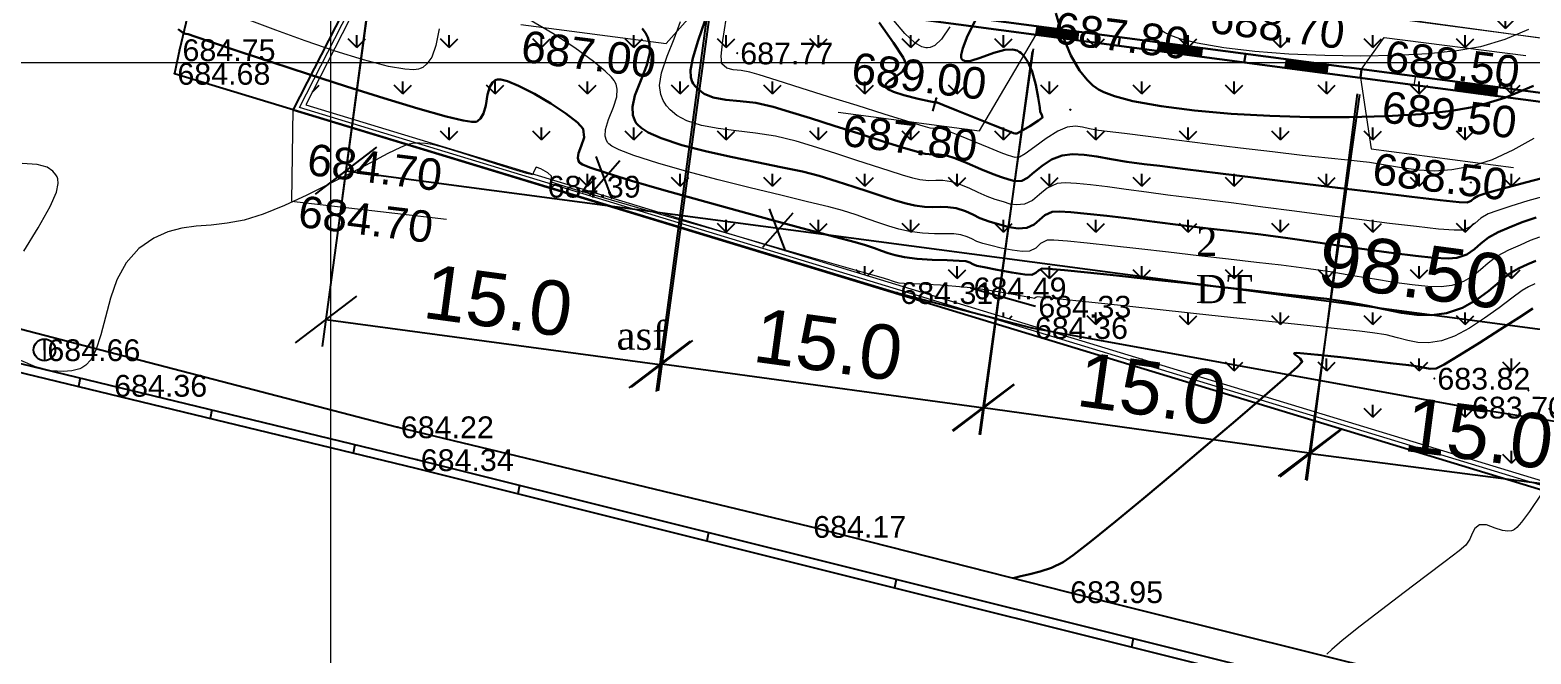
# Model space of a CAD drawing. Header units: feet. Extents: x 3381 to 1374491, y 675186 to 8751562.
# Drawn here: x 686467.9 to 686536.8, y 4375631.5 to 4375660.1 of the extents above; entities that cross this region are included whole.
import ezdxf

# ---------------------------------------------------------------- set-up
doc = ezdxf.new("R2010")
doc.units = ezdxf.units.FT
doc.header["$MEASUREMENT"] = 0
doc.header["$PDMODE"] = 34
doc.header["$PDSIZE"] = 0.01
doc.layers.get('0').update_dxf_attribs({"linetype": 'CONTINUOUS'})
doc.layers.get('Defpoints').update_dxf_attribs({"linetype": 'CONTINUOUS'})
for name, color, linetype in [('0_Point_Height', 2, 'CONTINUOUS'), ('0_Point_Point', 7, 'CONTINUOUS'), ('polygon', 5, 'CONTINUOUS'), ('Yazilar', 7, 'CONTINUOUS')]:
    doc.layers.add(name, color=color, linetype=linetype)
for name, color, linetype, lineweight in [('ANA HORIZONTAL', 24, 'CONTINUOUS', 30), ('HORIZANTAL', 24, 'CONTINUOUS', 13), ('km setka', 170, 'CONTINUOUS', 15)]:
    doc.layers.add(name, color=color, linetype=linetype, lineweight=lineweight)
doc.styles.get("Standard").update_dxf_attribs({"font": 'arial.ttf', "height": 2.5})
doc.dimstyles.new('ISO-25', dxfattribs={"dimtxt": 2.5, "dimasz": 2.5, "dimexe": 1.25, "dimexo": 0.625, "dimtad": 1, "dimtxsty": 'Standard', "dimblk": 'OBLIQUE', "dimcen": 2.5, "dimadec": 0, "dimazin": 0, "dimtfac": 1, "dimtmove": 0, "dimatfit": 3, "dimldrblk": 'OBLIQUE', "dimfxl": 1, "dimarcsym": 0})

# ---------------------------------------------------------------- blocks, each defined once
blk = doc.blocks.new('_Oblique')
at = {"color": 0, "linetype": 'ByBlock', "lineweight": -2}
blk.add_line((-0.5, -0.5), (0.5, 0.5), dxfattribs=at)
blk = doc.blocks.new('*D93')
at = {"color": 0, "lineweight": -2, "transparency": 16777216}
for p, q in [((686483.652, 4375663.305), (686482.209, 4375652.434)), ((686482.374, 4375653.673), (686579.952, 4375640.719)), ((686581.231, 4375650.352), (686579.787, 4375639.48))]:
    blk.add_line(p, q, dxfattribs=at)
at = {"layer": 'Defpoints', "color": 0, "lineweight": 18, "transparency": 16777216}
for p in [(686483.735, 4375663.925), (686581.313, 4375650.971), (686579.952, 4375640.719)]:
    blk.add_point(p, dxfattribs=at)
at = {"color": 0, "lineweight": -2, "transparency": 16777216, "xscale": 2.5, "yscale": 2.5, "zscale": 2.5}
for p, rotation in [((686482.374, 4375653.673), 172.4381106519648), ((686579.952, 4375640.719), 352.4381106519648)]:
    blk.add_blockref('_Oblique', p, dxfattribs=dict(at, rotation=rotation))
at = {"color": 0, "lineweight": 18, "transparency": 16777216, "insert": (686531.413, 4375649.081), "char_height": 2.5, "width": 7.64475, "attachment_point": 5, "rotation": 352.43811}
blk.add_mtext('{\\fArial|b0|i0|c238|p34;98.50}', dxfattribs=at)
blk = doc.blocks.new('*D101')
at = {"color": 0, "lineweight": -2, "transparency": 16777216}
for p, q in [((686483.669, 4375663.303), (686481.283, 4375645.605)), ((686499.012, 4375661.234), (686496.626, 4375643.537)), ((686481.45, 4375646.844), (686496.793, 4375644.775))]:
    blk.add_line(p, q, dxfattribs=at)
at = {"layer": 'Defpoints', "color": 0, "lineweight": 13, "transparency": 16777216}
for p in [(686483.752, 4375663.922), (686499.095, 4375661.853), (686496.793, 4375644.775)]:
    blk.add_point(p, dxfattribs=at)
at = {"color": 0, "lineweight": -2, "transparency": 16777216, "xscale": 2.5, "yscale": 2.5, "zscale": 2.5}
for p, rotation in [((686481.45, 4375646.844), 172.3216380040436), ((686496.793, 4375644.775), 352.3216380040436)]:
    blk.add_blockref('_Oblique', p, dxfattribs=dict(at, rotation=rotation))
at = {"color": 0, "lineweight": 13, "transparency": 16777216, "insert": (686489.375, 4375647.694), "char_height": 2.5, "width": 13.53342, "attachment_point": 5, "rotation": 352.32164}
blk.add_mtext('{\\fArial|b0|i0|c238|p34;15.0}', dxfattribs=at)
blk = doc.blocks.new('*D102')
at = {"color": 0, "lineweight": -2, "transparency": 16777216}
for p, q in [((686499.119, 4375661.172), (686496.717, 4375643.564)), ((686513.9, 4375659.156), (686511.498, 4375641.547)), ((686496.886, 4375644.802), (686511.667, 4375642.786))]:
    blk.add_line(p, q, dxfattribs=at)
at = {"layer": 'Defpoints', "color": 0, "lineweight": 13, "transparency": 16777216}
for p in [(686499.203, 4375661.792), (686513.984, 4375659.775), (686511.667, 4375642.786)]:
    blk.add_point(p, dxfattribs=at)
at = {"color": 0, "lineweight": -2, "transparency": 16777216, "xscale": 2.5, "yscale": 2.5, "zscale": 2.5}
for p, rotation in [((686496.886, 4375644.802), 172.2310397493569), ((686511.667, 4375642.786), 352.231039749357)]:
    blk.add_blockref('_Oblique', p, dxfattribs=dict(at, rotation=rotation))
at = {"color": 0, "lineweight": 13, "transparency": 16777216, "insert": (686504.533, 4375645.678), "char_height": 2.5, "width": 16.19543, "attachment_point": 5, "rotation": 352.23104}
blk.add_mtext('{\\fArial|b0|i0|c238|p34;15.0}', dxfattribs=at)
blk = doc.blocks.new('*D103')
at = {"color": 0, "lineweight": -2, "transparency": 16777216}
for p, q in [((686513.933, 4375659.266), (686511.463, 4375641.565)), ((686528.919, 4375657.175), (686526.449, 4375639.474)), ((686511.636, 4375642.803), (686526.622, 4375640.712))]:
    blk.add_line(p, q, dxfattribs=at)
at = {"layer": 'Defpoints', "color": 0, "lineweight": 13, "transparency": 16777216}
for p in [(686514.019, 4375659.885), (686529.005, 4375657.794), (686526.622, 4375640.712)]:
    blk.add_point(p, dxfattribs=at)
at = {"color": 0, "lineweight": -2, "transparency": 16777216, "xscale": 2.5, "yscale": 2.5, "zscale": 2.5}
for p, rotation in [((686511.636, 4375642.803), 172.0570858953913), ((686526.622, 4375640.712), 352.0570858953913)]:
    blk.add_blockref('_Oblique', p, dxfattribs=dict(at, rotation=rotation))
at = {"color": 0, "lineweight": 13, "transparency": 16777216, "insert": (686519.392, 4375643.64), "char_height": 2.5, "attachment_point": 5, "rotation": 352.05709}
blk.add_mtext('{\\fArial|b0|i0|c238|p34;15.0}', dxfattribs=at)
blk = doc.blocks.new('*D104')
at = {"color": 0, "lineweight": -2, "transparency": 16777216}
for p, q in [((686528.821, 4375657.21), (686526.508, 4375639.451)), ((686543.833, 4375655.255), (686541.521, 4375637.496)), ((686526.669, 4375640.69), (686541.682, 4375638.735))]:
    blk.add_line(p, q, dxfattribs=at)
at = {"layer": 'Defpoints', "color": 0, "lineweight": 13, "transparency": 16777216}
for p in [(686528.901, 4375657.83), (686543.914, 4375655.875), (686541.682, 4375638.735)]:
    blk.add_point(p, dxfattribs=at)
at = {"color": 0, "lineweight": -2, "transparency": 16777216, "xscale": 2.5, "yscale": 2.5, "zscale": 2.5}
for p, rotation in [((686526.669, 4375640.69), 172.5806127640898), ((686541.682, 4375638.735), 352.5806127640898)]:
    blk.add_blockref('_Oblique', p, dxfattribs=dict(at, rotation=rotation))
at = {"color": 0, "lineweight": 13, "transparency": 16777216, "insert": (686534.421, 4375641.598), "char_height": 2.5, "width": 16.51973, "attachment_point": 5, "rotation": 352.58061}
blk.add_mtext('{\\fArial|b0|i0|c238|p34;15.0}', dxfattribs=at)

msp = doc.modelspace()

# ---------------------------------------------------------------- hatches: boundary and pattern name
at = {"lineweight": 25}
h = msp.add_hatch(dxfattribs=at)
h.set_pattern_fill('GRASS', color=3, scale=3)
h.set_pattern_definition([(90, (1404.5853, -372.1015), (-2.121320343, 2.121320343), [0.5625, -3.680140689]), (45, (1404.5853, -372.1015), (-2.1213203436, 2.1213203436), [0.5625, -2.4375]), (135, (1404.5853, -372.1015), (-2.1213203436, -2.1213203436), [0.5625, -2.4375])])
edge = h.paths.add_edge_path()
edge.add_line((686518.245, 4375729.835), (686514.499, 4375702.72))
edge.add_line((686514.499, 4375702.72), (686506.378, 4375703.873))
edge.add_line((686506.378, 4375703.873), (686505.563, 4375698.232))
edge.add_line((686505.563, 4375698.232), (686510.215, 4375697.56))
edge.add_line((686510.215, 4375697.56), (686509.488, 4375692.177))
edge.add_line((686509.488, 4375692.177), (686501.116, 4375693.308))
edge.add_line((686501.116, 4375693.308), (686498.975, 4375677.452))
edge.add_line((686498.975, 4375677.452), (686506.301, 4375676.462))
edge.add_line((686506.301, 4375676.462), (686506.079, 4375674.808))
edge.add_line((686506.079, 4375674.808), (686505.914, 4375673.573))
edge.add_line((686505.914, 4375673.573), (686504.666, 4375664.257))
edge.add_line((686504.666, 4375664.257), (686515.386, 4375662.713))
edge.add_line((686515.386, 4375662.713), (686542.016, 4375659.12))
edge.add_line((686542.016, 4375659.12), (686542.429, 4375662.23))
edge.add_line((686542.429, 4375662.23), (686556.28, 4375660.392))
edge.add_line((686556.28, 4375660.392), (686556, 4375658.284))
edge.add_line((686556, 4375658.284), (686561.356, 4375657.574))
edge.add_line((686561.356, 4375657.574), (686561.65, 4375659.75))
edge.add_line((686561.65, 4375659.75), (686561.244, 4375659.733))
edge.add_line((686561.244, 4375659.733), (686561.593, 4375662.369))
edge.add_arc((686571.855, 4375662.191), 10.263, 114.23947, 179.00955, ccw=False)
edge.add_line((686567.641, 4375671.55), (686568.436, 4375671.243))
edge.add_line((686568.436, 4375671.243), (686568.083, 4375668.146))
edge.add_line((686568.083, 4375668.146), (686571.407, 4375667.706))
edge.add_line((686571.407, 4375667.706), (686571.812, 4375670.768))
edge.add_line((686571.812, 4375670.768), (686574.343, 4375670.433))
edge.add_line((686574.343, 4375670.433), (686573.95, 4375667.359))
edge.add_line((686573.95, 4375667.359), (686577.261, 4375666.833))
edge.add_line((686577.261, 4375666.833), (686577.887, 4375670.327))
edge.add_line((686577.887, 4375670.327), (686568.138, 4375671.754))
edge.add_arc((686571.686, 4375662.404), 10, 87.49935, 110.7786, ccw=False)
edge.add_line((686572.122, 4375672.395), (686585.768, 4375670.551))
edge.add_line((686585.768, 4375670.551), (686586.42, 4375677.931))
edge.add_line((686586.42, 4375677.931), (686579.15, 4375678.937))
edge.add_line((686579.15, 4375678.937), (686581.562, 4375697.557))
edge.add_line((686581.562, 4375697.557), (686583.143, 4375697.766))
edge.add_line((686583.143, 4375697.766), (686582.548, 4375692.678))
edge.add_line((686582.548, 4375692.678), (686587.727, 4375691.968))
edge.add_line((686587.727, 4375691.968), (686587.376, 4375689.406))
edge.add_line((686587.376, 4375689.406), (686582.274, 4375690.105))
edge.add_line((686582.274, 4375690.105), (686581.662, 4375684.737))
edge.add_line((686581.662, 4375684.737), (686586.751, 4375684.02))
edge.add_line((686586.751, 4375684.02), (686586.971, 4375684.02))
edge.add_line((686586.971, 4375684.02), (686588.22, 4375692.464))
edge.add_line((686588.22, 4375692.464), (686588.921, 4375697.203))
edge.add_line((686588.921, 4375697.203), (686583.329, 4375698.182))
edge.add_line((686583.329, 4375698.182), (686581.662, 4375697.789))
edge.add_line((686581.662, 4375697.789), (686581.662, 4375698.744))
edge.add_arc((686584.744, 4375698.066), 3.155, 95.46152, 167.5925, ccw=False)
edge.add_line((686584.443, 4375701.207), (686597.772, 4375699.4))
edge.add_line((686597.772, 4375699.4), (686598.514, 4375704.648))
edge.add_line((686598.514, 4375704.648), (686585.15, 4375706.444))
edge.add_arc((686592.824, 4375704.765), 7.856, 132.71876, 167.65465, ccw=False)
edge.add_line((686587.494, 4375710.537), (686595.119, 4375707.603))
edge.add_line((686595.119, 4375707.603), (686596.873, 4375712.187))
edge.add_line((686596.873, 4375712.187), (686603.983, 4375709.466))
edge.add_line((686603.983, 4375709.466), (686581.055, 4375651.428))
edge.add_line((686581.055, 4375651.428), (686572.125, 4375628.825))
edge.add_line((686572.125, 4375628.825), (686480.53, 4375656.702))
edge.add_line((686480.53, 4375656.702), (686505.765, 4375705.997))
edge.add_line((686505.765, 4375705.997), (686518.068, 4375730.031))
edge.add_line((686518.068, 4375730.031), (686518.338, 4375730.524))
edge.add_line((686518.338, 4375730.524), (686518.245, 4375729.835))
h = msp.add_hatch(dxfattribs=at)
h.set_pattern_fill('GRASS', color=3, scale=3)
h.set_pattern_definition([(90, (0, 0), (-2.121320343, 2.121320343), [0.5625, -3.680140689]), (45, (0, 0), (-2.1213203436, 2.1213203436), [0.5625, -2.4375]), (135, (0, 0), (-2.1213203436, -2.1213203436), [0.5625, -2.4375])])
edge = h.paths.add_edge_path()
edge.add_line((686527.198, 4375661.011), (686528.539, 4375670.6))
edge.add_line((686528.539, 4375670.6), (686539.686, 4375668.838))
edge.add_line((686539.686, 4375668.838), (686542.369, 4375667.78))
edge.add_line((686542.369, 4375667.78), (686542.58, 4375666.511))
edge.add_line((686542.58, 4375666.511), (686542.722, 4375664.818))
edge.add_line((686542.722, 4375664.818), (686541.945, 4375659.178))
edge.add_line((686541.945, 4375659.178), (686527.209, 4375661.095))
at = {"lineweight": 30}
h = msp.add_hatch(dxfattribs=at)
h.set_pattern_fill('ANSI31', color=256, scale=0.3)
h.set_pattern_definition([(45, (1433.233326, -375.90784), (-0.0265165042945, 0.0265165042945), [])])
h.paths.add_polyline_path([(686514.139, 4375660.302), (686516.004, 4375660.052), (686515.95, 4375659.671), (686514.078, 4375659.926)])
h = msp.add_hatch(dxfattribs=at)
h.set_pattern_fill('ANSI31', color=256, scale=0.3)
h.set_pattern_definition([(45, (1438.91224, -376.670158), (-0.0265165042945, 0.0265165042945), [])])
h.paths.add_polyline_path([(686519.818, 4375659.54), (686521.683, 4375659.29), (686521.629, 4375658.909), (686519.757, 4375659.164)])
h = msp.add_hatch(dxfattribs=at)
h.set_pattern_fill('ANSI31', color=256, scale=0.3)
h.set_pattern_definition([(45, (1444.681983, -377.44446), (-0.0265165042945, 0.0265165042945), [])])
h.paths.add_polyline_path([(686525.587, 4375658.766), (686527.453, 4375658.515), (686527.399, 4375658.134), (686525.526, 4375658.39)])
h = msp.add_hatch(dxfattribs=at)
h.set_pattern_fill('ANSI31', color=256, scale=0.3)
h.set_pattern_definition([(45, (1452.4757, -378.49327), (-0.0265165042945, 0.0265165042945), [])])
h.paths.add_polyline_path([(686533.381, 4375657.717), (686535.247, 4375657.467), (686535.193, 4375657.086), (686533.32, 4375657.341)])

# ---------------------------------------------------------------- linework, layer by layer
at = {"linetype": 'Continuous'}
for p, q in [((686475.908, 4375664.251, 686.402), (686474.735, 4375659.222, 684.746)), ((686509.489, 4375656.999, 1269.019), (686509.31, 4375656.403, 1269.019)), ((686514.039, 4375647.441, 684.329), (686511.065, 4375648.283, 684.493)), ((686470.167, 4375644.156), (686470.087, 4375643.764)), ((686476.217, 4375642.688), (686476.137, 4375642.296)), ((686482.791, 4375641.093), (686482.711, 4375640.701)), ((686490.346, 4375639.227), (686490.266, 4375638.835)), ((686499.025, 4375637.06), (686498.945, 4375636.668)), ((686507.65, 4375634.906), (686507.57, 4375634.514)), ((686518.528, 4375632.19), (686518.448, 4375631.798))]:
    msp.add_line(p, q, dxfattribs=at)
at = {"color": 7, "lineweight": 30}
for p, q in [((686484.396, 4375664.254), (686581.054, 4375651.436)), ((686483.761, 4375663.951), (686581.312, 4375650.983))]:
    msp.add_line(p, q, dxfattribs=at)
at = {"color": 7, "lineweight": 18}
msp.add_line((686540.085, 4375659.386), (686519.823, 4375662.075), dxfattribs=at)
at = {"color": 30, "linetype": 'Continuous'}
for p, q in [((686474.735, 4375659.222, 684.746), (686474.499, 4375658.137, 684.685)), ((686474.499, 4375658.137, 684.685), (686507.7, 4375648.068, 684.313)), ((686507.7, 4375648.068, 684.313), (686513.883, 4375646.461, 684.364)), ((686513.883, 4375646.461, 684.364), (686533.954, 4375642.806, 683.701)), ((686533.954, 4375642.806, 683.701), (686544.951, 4375641.03, 683.075))]:
    msp.add_line(p, q, dxfattribs=at)
at = {"color": 1, "lineweight": 25}
for p, q in [((686493.559, 4375652.553, 335.904), (686494.962, 4375654.142, 335.904)), ((686493.852, 4375654.322, 1033.404), (686494.588, 4375652.389, 335.904)), ((686501.812, 4375651.925, 1033.349), (686502.549, 4375649.992, 335.849)), ((686501.52, 4375650.156, 335.849), (686502.923, 4375651.745, 335.849))]:
    msp.add_line(p, q, dxfattribs=at)
at = {"color": 7, "lineweight": 25}
msp.add_lwpolyline([(686592.129, 4375714.427), (686604.503, 4375709.691), (686572.361, 4375628.331), (686479.956, 4375656.455), (686523.147, 4375740.827), (686582.987, 4375717.928)], dxfattribs=at)
at = {"color": 1, "lineweight": 0}
msp.add_lwpolyline([(686480.243, 4375656.58), (686523.243, 4375740.58), (686604.243, 4375709.58), (686572.243, 4375628.58)], close=True, dxfattribs=at)
at = {"color": 7, "lineweight": 18}
for points in [[(686504.666, 4375664.257), (686542.016, 4375659.12), (686542.429, 4375662.23)], [(686484.212, 4375663.891), (686480.539, 4375656.703), (686572.104, 4375628.859), (686580.926, 4375651.034)], [(686490.41, 4375660.393), (686497.082, 4375659.52), (686499.193, 4375661.898)], [(686504.981, 4375656.368), (686511.477, 4375655.509), (686514.056, 4375659.9)], [(686529.014, 4375658.332), (686530.057, 4375659.785), (686536.561, 4375658.971)], [(686528.968, 4375657.947), (686529.466, 4375654.684), (686535.992, 4375653.816)], [(686531.479, 4375657.967), (686531.424, 4375657.583)], [(686479.935, 4375656.494), (686479.878, 4375652.278), (686486.997, 4375651.447)]]:
    msp.add_lwpolyline(points, dxfattribs=at)
at = {"color": 7, "lineweight": 30}
for points in [[(686514.134, 4375660.308), (686514.077, 4375659.924)], [(686516.012, 4375660.056), (686515.957, 4375659.672)], [(686517.915, 4375659.79), (686517.861, 4375659.406)], [(686519.813, 4375659.546), (686519.756, 4375659.162)], [(686521.691, 4375659.294), (686521.636, 4375658.909)], [(686523.685, 4375659.016), (686523.63, 4375658.631)], [(686525.587, 4375658.794), (686525.533, 4375658.409)], [(686527.461, 4375658.52), (686527.406, 4375658.135)], [(686529.014, 4375658.332), (686528.968, 4375657.947)], [(686533.381, 4375657.745), (686533.326, 4375657.361)], [(686535.254, 4375657.471), (686535.2, 4375657.086)], [(686535.416, 4375657.883), (686535.362, 4375657.499)]]:
    msp.add_lwpolyline(points, dxfattribs=at)
at = {"color": 30, "linetype": 'Continuous', "elevation": 684.227}
msp.add_lwpolyline([(686438.677, 4375653.24), (686462.632, 4375647.659), (686484.762, 4375641.903), (686503.701, 4375637.329), (686515.499, 4375634.331), (686556.457, 4375624.138), (686571.969, 4375620.645), (686572.985, 4375623.536), (686583.667, 4375619.354), (686596.102, 4375613.334), (686616.816, 4375600.531)], dxfattribs=at)
at = {"linetype": 'Continuous', "elevation": 684.355}
for points in [[(686462.306, 4375645.652), (686485.58, 4375640.005), (686540.47, 4375626.299), (686572.896, 4375618.512), (686573.764, 4375621.114), (686596.677, 4375610.017), (686614.292, 4375596.363)], [(686462.371, 4375646.048), (686485.675, 4375640.393), (686540.565, 4375626.687), (686572.632, 4375618.987), (686573.528, 4375621.672), (686596.889, 4375610.359), (686614.537, 4375596.679)]]:
    msp.add_lwpolyline(points, dxfattribs=at)
at = {"layer": '0_Point_Point'}
for p in [(686474.735, 4375659.222, 684.746), (686500.351, 4375659.073, 687.773), (686474.499, 4375658.137, 684.685), (686509.489, 4375656.999, 688.078), (686515.649, 4375656.476, 687.807), (686534.044, 4375653.133, 687.364), (686491.504, 4375652.953, 684.391), (686507.7, 4375648.068, 684.313), (686513.883, 4375646.461, 684.364), (686468.528, 4375645.444, 684.664), (686471.596, 4375643.809, 684.355), (686532.366, 4375644.133, 683.822), (686536.692, 4375643.587, 683.746), (686533.954, 4375642.806, 683.701), (686484.762, 4375641.903, 684.22), (686485.675, 4375640.393, 684.338), (686503.701, 4375637.329, 684.173), (686515.499, 4375634.331, 683.954)]:
    msp.add_point(p, dxfattribs=at)
at = {"layer": 'ANA HORIZONTAL', "color": 32, "lineweight": 30}
for points, elevation in [([(686536.923, 4375657.572), (686535.607, 4375657.017), (686534.288, 4375656.62), (686533.157, 4375656.421), (686531.766, 4375656.274), (686530.176, 4375656.179), (686528.447, 4375656.134), (686526.638, 4375656.138), (686524.811, 4375656.192), (686523.025, 4375656.292), (686521.341, 4375656.44), (686519.819, 4375656.634), (686518.52, 4375656.872), (686517.68, 4375657.094), (686517.188, 4375657.279), (686516.932, 4375657.411), (686516.828, 4375657.48), (686516.686, 4375657.589), (686516.42, 4375657.84), (686516.064, 4375658.283), (686515.663, 4375658.972), (686515.269, 4375659.93), (686514.977, 4375660.914)], 688), ([(686537.029, 4375649.537), (686536.663, 4375649.378), (686536.224, 4375649.183), (686535.807, 4375648.935), (686535.359, 4375648.574), (686534.864, 4375648.157), (686534.305, 4375647.74), (686533.664, 4375647.378), (686532.925, 4375647.126), (686532.248, 4375647.037), (686531.566, 4375647.053), (686530.862, 4375647.149), (686530.115, 4375647.296), (686529.306, 4375647.469), (686528.415, 4375647.64), (686527.425, 4375647.782), (686526.575, 4375647.878), (686525.411, 4375648.009), (686524.017, 4375648.166), (686522.473, 4375648.339), (686520.861, 4375648.518), (686519.264, 4375648.693), (686517.762, 4375648.856), (686516.438, 4375648.996), (686515.373, 4375649.103), (686514.65, 4375649.17), (686514.35, 4375649.184), (686514.179, 4375649.095), (686514.054, 4375648.976), (686513.884, 4375648.892), (686513.557, 4375648.912), (686512.963, 4375649.002), (686512.279, 4375649.123), (686511.683, 4375649.239), (686511.351, 4375649.312), (686511.168, 4375649.382), (686511.027, 4375649.454), (686510.843, 4375649.516), (686510.538, 4375649.541), (686509.984, 4375649.56), (686509.301, 4375649.584), (686508.609, 4375649.626), (686508.027, 4375649.698), (686507.606, 4375649.79), (686507.277, 4375649.889), (686506.98, 4375649.998), (686506.655, 4375650.118), (686506.241, 4375650.253), (686505.762, 4375650.386), (686504.829, 4375650.636), (686503.545, 4375650.98), (686502.013, 4375651.391), (686500.338, 4375651.845), (686498.624, 4375652.317), (686496.975, 4375652.78), (686495.494, 4375653.211), (686494.284, 4375653.584), (686493.583, 4375653.824), (686493.246, 4375653.961), (686493.125, 4375654.029), (686493.098, 4375654.055), (686493.061, 4375654.122), (686493.029, 4375654.261), (686493.057, 4375654.483), (686493.175, 4375654.795), (686493.317, 4375655.197), (686493.277, 4375655.59), (686493.006, 4375655.886), (686492.48, 4375656.296), (686491.791, 4375656.756), (686491.033, 4375657.204), (686490.3, 4375657.578), (686489.795, 4375657.781), (686489.494, 4375657.857), (686489.343, 4375657.864), (686489.284, 4375657.852), (686489.215, 4375657.823), (686489.101, 4375657.732), (686488.981, 4375657.529), (686488.884, 4375657.173), (686488.796, 4375656.671), (686488.693, 4375656.298), (686488.563, 4375656.073), (686488.441, 4375655.963), (686488.367, 4375655.923), (686488.32, 4375655.911), (686488.158, 4375655.915), (686487.76, 4375655.98), (686486.978, 4375656.166), (686485.676, 4375656.528), (686484.114, 4375656.999), (686482.403, 4375657.536), (686480.652, 4375658.101), (686478.97, 4375658.654), (686477.467, 4375659.155), (686476.253, 4375659.563), (686475.438, 4375659.839), (686475.13, 4375659.943), (686475.021, 4375659.965), (686474.915, 4375659.994), (686474.669, 4375660.178)], 685), ([(686537.04, 4375651.531), (686536.394, 4375651.306), (686535.806, 4375651.069), (686535.302, 4375650.854), (686534.845, 4375650.602), (686534.505, 4375650.329), (686534.204, 4375650.063), (686533.862, 4375649.832), (686533.398, 4375649.667), (686532.992, 4375649.64), (686532.347, 4375649.674), (686531.503, 4375649.759), (686530.498, 4375649.884), (686529.371, 4375650.038), (686528.158, 4375650.211), (686526.9, 4375650.392), (686525.633, 4375650.571), (686524.397, 4375650.737), (686523.23, 4375650.879), (686521.976, 4375651.026), (686520.726, 4375651.179), (686519.512, 4375651.33), (686518.367, 4375651.472), (686517.324, 4375651.598), (686516.414, 4375651.699), (686515.671, 4375651.769), (686515.126, 4375651.799), (686514.813, 4375651.782), (686514.474, 4375651.63), (686514.232, 4375651.412), (686513.99, 4375651.197), (686513.653, 4375651.054), (686513.243, 4375651.025), (686512.834, 4375651.084), (686512.4, 4375651.2), (686511.915, 4375651.343), (686511.485, 4375651.496), (686511.161, 4375651.658), (686510.836, 4375651.813), (686510.403, 4375651.947), (686510.017, 4375652.006), (686509.671, 4375652.014), (686509.327, 4375652.006), (686508.95, 4375652.014), (686508.502, 4375652.07), (686508.102, 4375652.163), (686507.613, 4375652.305), (686507.044, 4375652.486), (686506.403, 4375652.699), (686505.696, 4375652.934), (686504.932, 4375653.182), (686504.117, 4375653.434), (686503.34, 4375653.634), (686502.357, 4375653.844), (686501.241, 4375654.069), (686500.061, 4375654.31), (686498.89, 4375654.57), (686497.799, 4375654.853), (686496.858, 4375655.161), (686496.262, 4375655.428), (686495.93, 4375655.64), (686495.772, 4375655.789), (686495.713, 4375655.865), (686495.646, 4375655.981), (686495.559, 4375656.222), (686495.534, 4375656.6), (686495.648, 4375657.129), (686495.919, 4375657.819), (686496.198, 4375658.526), (686496.327, 4375659.092), (686496.319, 4375659.51), (686496.247, 4375659.785), (686496.187, 4375659.92), (686496.137, 4375660.005), (686495.985, 4375660.202)], 686), ([(686537.668, 4375653.425), (686536.55, 4375653.133), (686535.522, 4375652.855), (686534.744, 4375652.637), (686534.38, 4375652.525), (686534.195, 4375652.409), (686534.059, 4375652.292), (686533.872, 4375652.208), (686533.509, 4375652.233), (686532.625, 4375652.327), (686531.328, 4375652.477), (686529.726, 4375652.668), (686527.927, 4375652.886), (686526.039, 4375653.118), (686524.169, 4375653.348), (686522.426, 4375653.563), (686520.917, 4375653.749), (686519.751, 4375653.892), (686519.035, 4375653.977), (686518.239, 4375654.086), (686517.518, 4375654.211), (686516.866, 4375654.326), (686516.278, 4375654.409), (686515.749, 4375654.435), (686515.276, 4375654.38), (686514.777, 4375654.187), (686514.348, 4375653.903), (686513.984, 4375653.6), (686513.677, 4375653.347), (686513.421, 4375653.216), (686513.094, 4375653.197), (686512.817, 4375653.264), (686512.479, 4375653.373), (686512.102, 4375653.512), (686511.539, 4375653.748), (686510.914, 4375654.016), (686510.348, 4375654.248), (686509.963, 4375654.378), (686509.615, 4375654.42), (686509.329, 4375654.412), (686508.977, 4375654.442), (686508.621, 4375654.538), (686507.933, 4375654.747), (686507.007, 4375655.036), (686505.933, 4375655.376), (686504.803, 4375655.734), (686503.709, 4375656.081), (686502.742, 4375656.385), (686501.993, 4375656.615), (686501.208, 4375656.787), (686500.482, 4375656.867), (686499.821, 4375656.923), (686499.237, 4375657.029), (686498.829, 4375657.198), (686498.562, 4375657.396), (686498.403, 4375657.572), (686498.329, 4375657.674), (686498.282, 4375657.759), (686498.221, 4375657.953), (686498.207, 4375658.299), (686498.303, 4375658.849), (686498.55, 4375659.652), (686498.861, 4375660.547)], 687), ([(686511.349, 4375660.706), (686510.93, 4375659.863), (686510.706, 4375659.303), (686510.632, 4375658.991), (686510.639, 4375658.849), (686510.661, 4375658.801), (686510.707, 4375658.753), (686510.829, 4375658.702), (686511.081, 4375658.719), (686511.51, 4375658.857), (686512.13, 4375659.095), (686512.637, 4375659.231), (686512.991, 4375659.244), (686513.204, 4375659.191), (686513.301, 4375659.141), (686513.377, 4375659.087), (686513.517, 4375658.949), (686513.698, 4375658.678), (686513.891, 4375658.231), (686514.064, 4375657.614), (686514.175, 4375657.029), (686514.239, 4375656.581), (686514.268, 4375656.376), (686514.342, 4375656.24), (686514.371, 4375656.12), (686514.18, 4375655.973), (686513.782, 4375655.723), (686513.382, 4375655.486), (686513.189, 4375655.378), (686513.116, 4375655.385), (686513.042, 4375655.403), (686512.772, 4375655.51), (686512.119, 4375655.771), (686511.275, 4375656.109), (686510.433, 4375656.446), (686509.785, 4375656.705), (686509.524, 4375656.81), (686509.452, 4375656.814), (686509.218, 4375656.859), (686508.663, 4375656.976), (686507.995, 4375657.142), (686507.519, 4375657.295), (686507.266, 4375657.413), (686507.172, 4375657.491), (686507.153, 4375657.53), (686507.148, 4375657.576), (686507.183, 4375657.666), (686507.32, 4375657.797), (686507.595, 4375657.974), (686507.945, 4375658.223), (686508.121, 4375658.536), (686507.965, 4375658.873), (686507.522, 4375659.547), (686506.859, 4375660.475)], 688), ([(686536.893, 4375647.349), (686536.26, 4375646.939), (686535.391, 4375646.378), (686534.432, 4375645.765), (686533.525, 4375645.196), (686532.817, 4375644.771), (686532.451, 4375644.586), (686532.165, 4375644.568), (686531.923, 4375644.623), (686531.62, 4375644.685), (686531.191, 4375644.736), (686530.339, 4375644.839), (686529.24, 4375644.97), (686528.073, 4375645.105), (686527.015, 4375645.22), (686526.365, 4375645.282), (686526.053, 4375645.302), (686525.949, 4375645.3), (686525.932, 4375645.295), (686525.929, 4375645.276), (686525.954, 4375645.235), (686526.044, 4375645.164), (686526.197, 4375645.054), (686526.296, 4375644.898), (686526.059, 4375644.658), (686525.41, 4375644.076), (686524.437, 4375643.228), (686523.225, 4375642.186), (686521.86, 4375641.025), (686520.43, 4375639.819), (686519.021, 4375638.641), (686517.719, 4375637.565), (686516.61, 4375636.666), (686515.781, 4375636.017), (686515.318, 4375635.692), (686514.775, 4375635.437), (686514.259, 4375635.263), (686513.785, 4375635.143), (686513.368, 4375635.051), (686513.021, 4375634.961)], 684)]:
    msp.add_lwpolyline(points, dxfattribs=dict(at, elevation=elevation))
at = {"layer": 'HORIZANTAL', "color": 32, "linetype": 'Continuous', "lineweight": 13}
for points, elevation in [([(686510.106, 4375660.281), (686509.733, 4375659.711), (686509.425, 4375659.431), (686509.206, 4375659.331), (686509.091, 4375659.311), (686509.008, 4375659.312), (686508.824, 4375659.362), (686508.512, 4375659.55), (686508.039, 4375659.983), (686507.377, 4375660.765)], 688.5), ([(686486.654, 4375660.183), (686486.507, 4375659.428), (686486.317, 4375658.895), (686486.099, 4375658.578), (686485.905, 4375658.421), (686485.791, 4375658.361), (686485.711, 4375658.334), (686485.501, 4375658.307), (686485.075, 4375658.33), (686484.33, 4375658.463), (686483.181, 4375658.762), (686481.876, 4375659.167), (686480.505, 4375659.635), (686479.163, 4375660.121), (686477.94, 4375660.581)], 685.5), ([(686537.187, 4375650.625), (686536.766, 4375650.464), (686536.305, 4375650.258), (686535.763, 4375650.018), (686535.244, 4375649.742), (686534.838, 4375649.435), (686534.486, 4375649.123), (686534.128, 4375648.829), (686533.707, 4375648.579), (686533.161, 4375648.397), (686532.677, 4375648.342), (686532.068, 4375648.357), (686531.347, 4375648.427), (686530.525, 4375648.542), (686529.614, 4375648.687), (686528.627, 4375648.851), (686527.575, 4375649.022), (686526.471, 4375649.186), (686525.327, 4375649.331), (686524.191, 4375649.461), (686522.911, 4375649.61), (686521.545, 4375649.77), (686520.154, 4375649.933), (686518.796, 4375650.089), (686517.531, 4375650.23), (686516.418, 4375650.349), (686515.516, 4375650.436), (686514.884, 4375650.484), (686514.582, 4375650.483), (686514.283, 4375650.328), (686514.066, 4375650.12), (686513.768, 4375649.973), (686513.441, 4375649.967), (686512.981, 4375650.027), (686512.472, 4375650.124), (686511.995, 4375650.233), (686511.633, 4375650.327), (686511.346, 4375650.43), (686511.129, 4375650.538), (686510.912, 4375650.642), (686510.623, 4375650.731), (686510.297, 4375650.77), (686509.887, 4375650.776), (686509.403, 4375650.779), (686508.859, 4375650.805), (686508.265, 4375650.884), (686507.776, 4375650.992), (686507.315, 4375651.125), (686506.853, 4375651.28), (686506.362, 4375651.454), (686505.814, 4375651.643), (686505.179, 4375651.844), (686504.558, 4375652.01), (686503.582, 4375652.25), (686502.346, 4375652.549), (686500.945, 4375652.89), (686499.475, 4375653.259), (686498.03, 4375653.639), (686496.706, 4375654.015), (686495.597, 4375654.371), (686494.929, 4375654.63), (686494.587, 4375654.806), (686494.447, 4375654.911), (686494.406, 4375654.96), (686494.351, 4375655.057), (686494.289, 4375655.257), (686494.295, 4375655.574), (686494.428, 4375656.02), (686494.668, 4375656.599), (686494.811, 4375657.068), (686494.83, 4375657.415), (686494.78, 4375657.643), (686494.732, 4375657.755), (686494.693, 4375657.821), (686494.571, 4375657.974), (686494.289, 4375658.251), (686493.754, 4375658.69), (686492.887, 4375659.314), (686491.875, 4375659.972), (686490.8, 4375660.608)], 685.5), ([(686537.498, 4375652.52), (686536.654, 4375652.286), (686535.87, 4375652.047), (686535.236, 4375651.837), (686534.841, 4375651.689), (686534.492, 4375651.487), (686534.241, 4375651.271), (686533.988, 4375651.076), (686533.635, 4375650.938), (686533.274, 4375650.936), (686532.553, 4375650.996), (686531.539, 4375651.104), (686530.303, 4375651.251), (686528.911, 4375651.426), (686527.433, 4375651.616), (686525.936, 4375651.812), (686524.49, 4375652.003), (686523.161, 4375652.176), (686522.019, 4375652.321), (686521.132, 4375652.428), (686520.125, 4375652.551), (686519.144, 4375652.683), (686518.211, 4375652.813), (686517.348, 4375652.932), (686516.578, 4375653.029), (686515.923, 4375653.093), (686515.404, 4375653.114), (686515.044, 4375653.081), (686514.58, 4375652.878), (686514.225, 4375652.587), (686513.903, 4375652.306), (686513.537, 4375652.135), (686513.175, 4375652.1), (686512.876, 4375652.144), (686512.572, 4375652.239), (686512.197, 4375652.358), (686511.825, 4375652.49), (686511.417, 4375652.67), (686510.993, 4375652.865), (686510.575, 4375653.041), (686510.183, 4375653.163), (686509.785, 4375653.22), (686509.465, 4375653.218), (686509.143, 4375653.212), (686508.74, 4375653.256), (686508.419, 4375653.334), (686507.943, 4375653.474), (686507.333, 4375653.666), (686506.612, 4375653.899), (686505.801, 4375654.162), (686504.923, 4375654.444), (686504.001, 4375654.735), (686503.055, 4375655.024), (686502.11, 4375655.255), (686501.186, 4375655.405), (686500.298, 4375655.512), (686499.465, 4375655.616), (686498.704, 4375655.754), (686498.032, 4375655.967), (686497.569, 4375656.216), (686497.272, 4375656.463), (686497.099, 4375656.66), (686497.021, 4375656.77), (686496.944, 4375656.9), (686496.837, 4375657.169), (686496.781, 4375657.589), (686496.862, 4375658.175), (686497.126, 4375658.94), (686497.458, 4375659.727), (686497.735, 4375660.523)], 686.5), ([(686536.929, 4375655.157), (686535.974, 4375654.62), (686535.018, 4375654.176), (686534.097, 4375653.879), (686533.165, 4375653.711), (686532.369, 4375653.658), (686531.65, 4375653.693), (686530.951, 4375653.788), (686530.215, 4375653.915), (686529.383, 4375654.048), (686528.397, 4375654.16), (686527.48, 4375654.247), (686526.297, 4375654.376), (686524.929, 4375654.535), (686523.456, 4375654.711), (686521.959, 4375654.895), (686520.519, 4375655.075), (686519.216, 4375655.239), (686518.131, 4375655.376), (686517.344, 4375655.475), (686516.937, 4375655.525), (686516.529, 4375655.599), (686516.205, 4375655.68), (686515.89, 4375655.722), (686515.507, 4375655.679), (686515.074, 4375655.487), (686514.543, 4375655.147), (686514.008, 4375654.764), (686513.564, 4375654.445), (686513.305, 4375654.297), (686513.116, 4375654.286), (686512.956, 4375654.325), (686512.76, 4375654.388), (686512.471, 4375654.496), (686511.924, 4375654.718), (686511.249, 4375654.996), (686510.574, 4375655.273), (686510.029, 4375655.491), (686509.744, 4375655.594), (686509.557, 4375655.616), (686509.404, 4375655.612), (686509.215, 4375655.628), (686508.889, 4375655.722), (686508.143, 4375655.951), (686507.092, 4375656.277), (686505.855, 4375656.664), (686504.546, 4375657.074), (686503.282, 4375657.47), (686502.181, 4375657.815), (686501.359, 4375658.073), (686500.931, 4375658.205), (686500.523, 4375658.282), (686500.164, 4375658.314), (686499.866, 4375658.385), (686499.637, 4375658.579), (686499.613, 4375658.927), (686499.688, 4375659.647), (686499.835, 4375660.637)], 687.5), ([(686536.692, 4375660.159), (686535.607, 4375659.699), (686534.48, 4375659.361), (686533.403, 4375659.174), (686532.086, 4375659.042), (686530.593, 4375658.963), (686528.985, 4375658.936), (686527.328, 4375658.96), (686525.684, 4375659.032), (686524.116, 4375659.153), (686522.689, 4375659.319), (686521.465, 4375659.53), (686520.675, 4375659.73), (686520.214, 4375659.897), (686519.977, 4375660.017), (686519.881, 4375660.08), (686519.746, 4375660.184)], 688.5), ([(686536.975, 4375648.477), (686536.686, 4375648.347), (686536.393, 4375648.165), (686535.927, 4375647.822), (686535.336, 4375647.379), (686534.669, 4375646.899), (686533.973, 4375646.444), (686533.296, 4375646.076), (686532.688, 4375645.856), (686532.098, 4375645.772), (686531.6, 4375645.789), (686531.144, 4375645.876), (686530.678, 4375646), (686530.155, 4375646.13), (686529.522, 4375646.233), (686528.924, 4375646.299), (686527.895, 4375646.411), (686526.526, 4375646.559), (686524.909, 4375646.734), (686523.137, 4375646.924), (686521.302, 4375647.121), (686519.496, 4375647.315), (686517.81, 4375647.495), (686516.338, 4375647.652), (686515.17, 4375647.776), (686514.4, 4375647.857), (686514.119, 4375647.885), (686514.059, 4375647.848), (686514, 4375647.811), (686513.865, 4375647.835), (686513.52, 4375647.901), (686513.016, 4375647.996), (686512.405, 4375648.103), (686511.739, 4375648.209), (686511.069, 4375648.297), (686510.387, 4375648.363), (686509.686, 4375648.411), (686509.021, 4375648.446), (686508.447, 4375648.472), (686508.018, 4375648.492), (686507.789, 4375648.512), (686507.613, 4375648.555), (686507.476, 4375648.604), (686507.303, 4375648.663), (686506.953, 4375648.764), (686506.082, 4375649.013), (686504.794, 4375649.382), (686503.195, 4375649.841), (686501.389, 4375650.359), (686499.481, 4375650.907), (686497.578, 4375651.455), (686495.783, 4375651.973), (686494.201, 4375652.431), (686492.939, 4375652.8), (686492.229, 4375653.011), (686491.906, 4375653.11), (686491.804, 4375653.144), (686491.79, 4375653.15), (686491.781, 4375653.172), (686491.785, 4375653.224), (686491.815, 4375653.314), (686491.822, 4375653.425), (686491.644, 4375653.572), (686491.333, 4375653.757), (686491.107, 4375653.83), (686491.028, 4375653.664), (686490.943, 4375653.485), (686490.678, 4375653.542), (686490.07, 4375653.725), (686489.246, 4375653.988), (686488.335, 4375654.282), (686487.464, 4375654.56), (686486.762, 4375654.775), (686486.356, 4375654.878), (686486.032, 4375654.925), (686485.772, 4375654.946), (686485.516, 4375654.933), (686485.2, 4375654.875), (686484.876, 4375654.743), (686484.305, 4375654.458), (686483.538, 4375654.057), (686482.628, 4375653.58), (686481.625, 4375653.065), (686480.582, 4375652.551), (686479.551, 4375652.076), (686478.583, 4375651.679), (686477.709, 4375651.409), (686476.916, 4375651.259), (686476.185, 4375651.179), (686475.501, 4375651.12), (686474.844, 4375651.032), (686474.199, 4375650.867), (686473.547, 4375650.574), (686472.872, 4375650.105), (686472.281, 4375649.448), (686471.859, 4375648.666), (686471.559, 4375647.814), (686471.331, 4375646.953), (686471.125, 4375646.141), (686470.894, 4375645.435), (686470.657, 4375644.986), (686470.433, 4375644.737), (686470.255, 4375644.619), (686470.157, 4375644.576), (686470.038, 4375644.537), (686469.79, 4375644.481), (686469.393, 4375644.446), (686468.835, 4375644.487), (686468.124, 4375644.665), (686467.442, 4375644.963)], 684.5), ([(686467.585, 4375649.982), (686468.244, 4375651.053), (686468.793, 4375652.032), (686469.078, 4375652.693), (686469.165, 4375653.091), (686469.151, 4375653.3), (686469.119, 4375653.386), (686469.06, 4375653.486), (686468.919, 4375653.652), (686468.651, 4375653.829), (686468.2, 4375653.959), (686467.511, 4375654.011)], 684.5), ([(686537.269, 4375638.814), (686536.73, 4375638.023), (686536.366, 4375637.538), (686536.151, 4375637.292), (686536.039, 4375637.195), (686535.995, 4375637.17), (686535.912, 4375637.14), (686535.745, 4375637.116), (686535.49, 4375637.147), (686535.154, 4375637.261), (686534.763, 4375637.406), (686534.434, 4375637.405), (686534.221, 4375637.239), (686534.102, 4375637.013), (686533.992, 4375636.751), (686533.808, 4375636.478), (686533.499, 4375636.219), (686532.861, 4375635.726), (686531.99, 4375635.066), (686530.984, 4375634.305), (686529.941, 4375633.512), (686528.958, 4375632.752), (686528.133, 4375632.092), (686527.651, 4375631.681), (686527.428, 4375631.463)], 683.5)]:
    msp.add_lwpolyline(points, dxfattribs=dict(at, elevation=elevation))
at = {"layer": 'km setka', "flags": 128}
for points in [[(686481.662, 4375837.464), (686481.662, 4375565.344)], [(686441.509, 4375658.638), (686692.59, 4375658.638)]]:
    msp.add_lwpolyline(points, dxfattribs=at)
at = {"layer": 'polygon', "color": 6}
for p, q in [((686468.528, 4375645.444, 684.664), (686468.528, 4375645.944, 684.664)), ((686468.528, 4375645.944, 684.664), (686468.528, 4375644.944, 684.664))]:
    msp.add_line(p, q, dxfattribs=at)
msp.add_circle((686468.528, 4375645.444, 684.664), 0.5, dxfattribs=at)

# ---------------------------------------------------------------- texts
at = {"lineweight": 9, "attachment_point": 1, "rotation": 352.95791}
for s, insert, char_height, width in [('{\\fArial|b0|i0|c238|p34;\\H0.65909x;688.70} ', (686522.174, 4375661.455), 2.2, 13.1245), ('{\\fArial|b0|i0|c238|p34;\\H0.86364x;687.80} ', (686515.011, 4375660.979), 1.68109, 10.02883), ('{\\fArial|b0|i0|c238|p34;\\H0.86364x;687.00} ', (686490.543, 4375660.126), 1.68109, 10.02883), ('{\\fArial|b0|i0|c238|p34;\\H0.86364x;688.50} ', (686530.201, 4375659.675), 1.68109, 10.02883), ('{\\fArial|b0|i0|c238|p34;\\H0.63583x;689.00} ', (686505.714, 4375659.119), 2.28338, 10.02883), ('{\\fArial|b0|i0|c238|p34;\\H0.63583x;689.50} ', (686530.065, 4375657.346), 2.28338, 10.02883), ('{\\fArial|b0|i0|c238|p34;\\H0.86364x;687.80} ', (686505.293, 4375656.274), 1.68109, 10.02883), ('{\\fArial|b0|i0|c238|p34;\\H0.65909x;684.70} ', (686480.717, 4375654.93), 2.2, 13.1245), ('{\\fArial|b0|i0|c238|p34;\\H0.86364x;688.50} ', (686529.644, 4375654.501), 1.68109, 10.02883), ('{\\fArial|b0|i0|c238|p34;\\H0.65909x;684.70} ', (686480.304, 4375652.544), 2.2, 13.1245)]:
    msp.add_mtext(s, dxfattribs=dict(at, insert=insert, char_height=char_height, width=width))
at = {"layer": '0_Point_Height', "color": 0}
for s, p in [('684.75', (686474.871, 4375658.708, 684.746)), ('687.77', (686500.487, 4375658.559, 687.773)), ('684.68', (686474.635, 4375657.623, 684.685)), ('684.39', (686491.64, 4375652.439, 684.391)), ('684.31', (686507.836, 4375647.554, 684.313)), ('684.49', (686511.201, 4375647.769, 684.493)), ('684.33', (686514.175, 4375646.927, 684.329)), ('684.36', (686514.019, 4375645.947, 684.364)), ('684.66', (686468.664, 4375644.93, 684.664)), ('684.36', (686471.732, 4375643.295, 684.355)), ('683.82', (686532.502, 4375643.619, 683.822)), ('683.70', (686534.09, 4375642.292, 683.701)), ('684.22', (686484.898, 4375641.389, 684.22)), ('684.34', (686485.811, 4375639.879, 684.338)), ('684.17', (686503.837, 4375636.815, 684.173)), ('683.95', (686515.635, 4375633.817, 683.954))]:
    msp.add_text(s, height=1, dxfattribs=at).set_placement(p)
at = {"layer": 'Yazilar', "insert": (686521.421, 4375651.059), "char_height": 1.3, "width": 0.10588, "attachment_point": 1, "rotation": 359.75118}
msp.add_mtext('{\\fTimes New Roman|b0|i0|c0|p18;2 DT}', dxfattribs=at)
at = {"layer": 'Yazilar', "color": 30, "insert": (686494.809, 4375646.755), "char_height": 1.3, "width": 0.10588, "attachment_point": 1, "rotation": 359.75118}
msp.add_mtext('{\\fTimes New Roman|b0|i0|c0|p18;asf}', dxfattribs=at)

# ---------------------------------------------------------------- dimensions: what is measured, and where the dimension line sits
at = {"color": 7, "lineweight": 13}
for p1, p2, distance, picture, middle in [((686483.752, 4375663.922), (686499.095, 4375661.853), -17.232, '*D101', (686489.375, 4375647.694)), ((686499.203, 4375661.792), (686513.984, 4375659.775), -17.147, '*D102', (686504.533, 4375645.678)), ((686514.019, 4375659.885), (686529.005, 4375657.794), -17.248, '*D103', (686519.392, 4375643.64)), ((686528.901, 4375657.83), (686543.914, 4375655.875), -17.285, '*D104', (686534.421, 4375641.598))]:
    dim = msp.add_aligned_dim(p1=p1, p2=p2, distance=distance, text='{\\fArial|b0|i0|c238|p34;15.0}', dimstyle='ISO-25', dxfattribs=at)
    dim.commit()
    dim.dimension.update_dxf_attribs({"geometry": picture, "text_midpoint": middle})
at = {"color": 7, "lineweight": 18}
dim = msp.add_aligned_dim(p1=(686483.735, 4375663.925), p2=(686581.313, 4375650.971), distance=-10.342, text='{\\fArial|b0|i0|c238|p34;98.50}', dimstyle='ISO-25', dxfattribs=at)
dim.commit()
dim.dimension.update_dxf_attribs({"geometry": '*D93', "text_midpoint": (686531.413, 4375649.081)})

doc.saveas('drawing.dxf')
